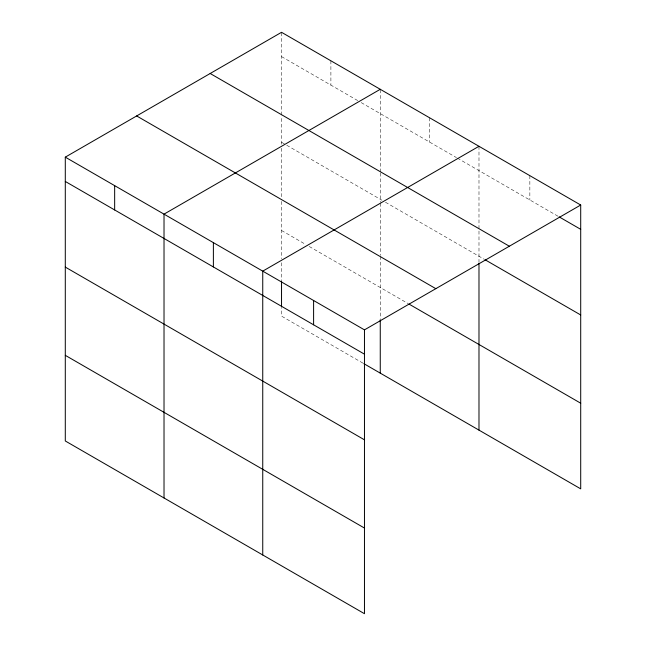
<?xml version="1.0" encoding="UTF-8"?>
<svg xmlns="http://www.w3.org/2000/svg" width="646" height="646" viewBox="0 0 646 646"><rect width="100%" height="100%" fill="white"/><g stroke="black" fill="none" stroke-linecap="round" stroke-linejoin="round"><path stroke-width="0.48" stroke-dasharray="3.23 2.42" d="M281.535 144.26L281.535 116.054M281.535 115.045L281.535 32.3M380.26 172.046L380.26 89.301M281.535 56.606L357.747 100.606M361.211 102.609L456.472 157.608M457.336 158.109L558.289 216.394M281.535 142.249L285.871 144.752M286.735 145.253L381.996 200.252M385.46 202.246L484.161 259.232M281.535 230.493L305.784 244.487M309.248 246.489L407.973 303.491M362.939 363.133L281.535 316.136L281.535 308.069M529.849 175.655L529.849 199.969M478.985 146.295L478.985 262.26M429.622 117.798L429.622 142.104M380.26 173.055L380.26 202.255M380.26 203.264L380.26 255.404M380.26 256.405L380.26 318.72M330.897 60.797L330.897 85.111M281.535 148.265L281.535 197.401M281.535 201.415L281.535 258.699M281.535 262.728L281.535 279.863"/><path stroke-width="0.97" d="M364.465 439.821L364.465 329.864L65.294 157.148L65.294 440.976L364.465 613.7L364.465 439.821L65.294 267.097M363.811 363.633L580.706 488.852L580.706 205.024L281.535 32.3L65.294 157.148M380.26 89.301L164.019 214.141L164.019 497.977M478.985 146.295L262.744 271.142L262.744 554.979M364.465 329.864L580.706 205.024M559.153 216.886L580.706 229.33M210.176 73.499L509.347 246.223M485.025 259.732L580.706 314.973M136.653 115.949L435.824 288.665M408.837 303.983L580.706 403.209M65.294 181.453L364.465 354.178M65.294 355.332L364.465 528.057M478.985 263.269L478.985 430.131M380.26 319.73L380.26 373.13M313.601 300.503L313.601 324.817M281.535 280.865L281.535 307.068M213.382 242.646L213.382 266.951M114.657 185.644L114.657 209.95"/></g></svg>
